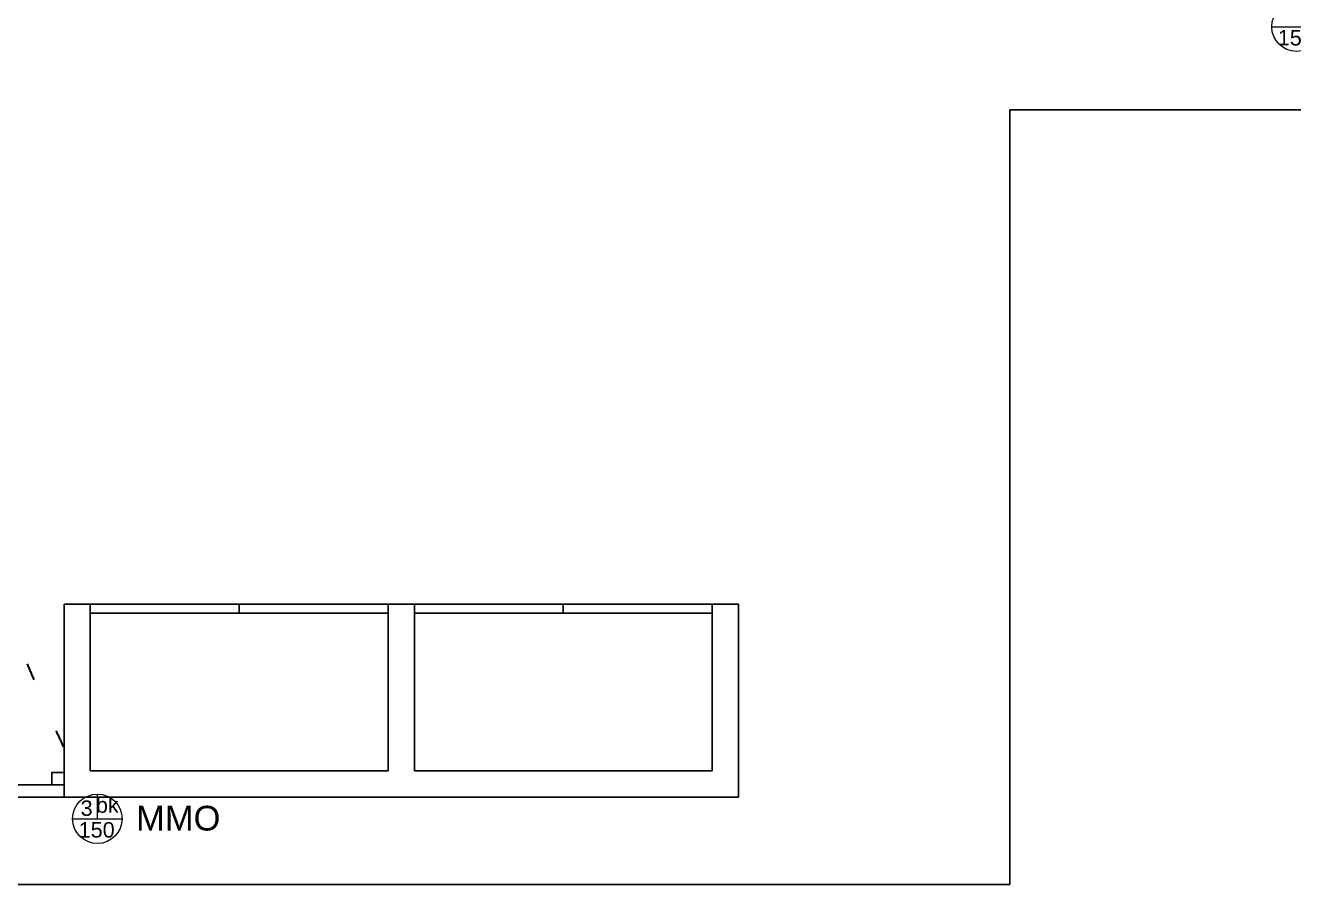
# Model space of a CAD drawing. Extents: x 175 to 700, y 53 to 250.
# Drawn here: x 506.9 to 514.14, y 145.76 to 150.66 of the extents above; entities that cross this region are included whole.
import ezdxf

# ---------------------------------------------------------------- set-up
doc = ezdxf.new("R2010")
doc.units = 0
doc.header["$LTSCALE"] = 2
doc.linetypes.add('DOT2', pattern=[3.175, 0, -3.175])
doc.layers.get('0').update_dxf_attribs({"linetype": 'CONTINUOUS'})
for name, color, linetype in [('A-PAREDE', 5, 'CONTINUOUS'), ('A-PISOS-NIVEL', 1, 'CONTINUOUS'), ('AR-ALV', 5, 'CONTINUOUS')]:
    doc.layers.add(name, color=color, linetype=linetype)
for name, color, linetype, lineweight in [('EL-Condutos', 4, 'CONTINUOUS', 30), ('EL-Textos pontos', 5, 'CONTINUOUS', 20), ('P-SIMBOL', 5, 'CONTINUOUS', 20)]:
    doc.layers.add(name, color=color, linetype=linetype, lineweight=lineweight)
doc.styles.add('Arial', font='arial.ttf')

# ---------------------------------------------------------------- blocks, each defined once
blk = doc.blocks.new('SERV')
at = {"color": 251}
for p, q in [((8.05, -10.622), (6.35, -10.622)), ((7.2, -10.672), (7.2, -10.622)), ((8.2, -10.622), (9.9, -10.622)), ((9.05, -10.672), (9.05, -10.622)), ((6.35, -10.672), (8.05, -10.672)), ((9.9, -10.672), (8.2, -10.672)), ((3.2446, -11.652), (6.2, -11.652)), ((3.1746, -11.722), (6.2, -11.722))]:
    blk.add_line(p, q, dxfattribs=at)
at = {"layer": 'A-PAREDE', "color": 251}
for p, q in [((8.05, -11.572), (6.35, -11.572)), ((9.9, -11.572), (8.2, -11.572)), ((6.2, -11.722), (10.05, -11.722))]:
    blk.add_line(p, q, dxfattribs=at)
at = {"layer": 'A-PISOS-NIVEL', "color": 251}
for p, q in [((17.25, -7.8), (11.6, -7.8)), ((11.6, -12.222), (11.6, -7.8)), ((0.1, -12.222), (11.6, -12.222))]:
    blk.add_line(p, q, dxfattribs=at)
blk.add_lwpolyline([(6.2, -11.582), (6.13, -11.582), (6.13, -11.652), (6.2, -11.652), (6.2, -11.582)], dxfattribs=at)
at = {"layer": 'AR-ALV', "color": 251}
for p, q in [((6.2, -10.622), (6.2, -11.722)), ((6.2, -10.622), (6.35, -10.622)), ((6.35, -10.622), (6.35, -11.572)), ((8.05, -10.622), (8.2, -10.622)), ((8.05, -10.622), (8.05, -11.572)), ((8.2, -10.622), (8.2, -11.572)), ((9.9, -10.622), (9.9, -11.572)), ((9.9, -10.622), (10.05, -10.622)), ((10.05, -10.622), (10.05, -11.722))]:
    blk.add_line(p, q, dxfattribs=at)

msp = doc.modelspace()

# ---------------------------------------------------------------- block references
msp.add_blockref('SERV', (500.9236, 157.9806))

# ---------------------------------------------------------------- next in the draw order: linework, layer by layer
at = {"layer": 'EL-Condutos', "linetype": 'DOT2', "ltscale": 0.05}
msp.add_spline([(505.5544, 150.5221), (505.6652, 150.2334), (505.7699, 149.9607), (505.8686, 149.7032), (505.9617, 149.4603), (506.0494, 149.2316), (506.1319, 149.0162), (506.2096, 148.8136), (506.2826, 148.6233), (506.3513, 148.4444), (506.4159, 148.2765), (506.4767, 148.119), (506.5339, 147.9711), (506.5878, 147.8324), (506.6387, 147.702), (506.6868, 147.5796), (506.7324, 147.4643), (506.7757, 147.3557), (506.817, 147.253), (506.8565, 147.1558), (506.8946, 147.0632), (506.9315, 146.9748), (506.9674, 146.8899), (507.0027, 146.8079), (507.0375, 146.7281), (507.0721, 146.65), (507.1069, 146.5729), (507.142, 146.4963), (507.1777, 146.4194), (507.2143, 146.3417), (507.252, 146.2625)], degree=3, dxfattribs=at)
at = {"layer": 'P-SIMBOL'}
for p, q in [((514.0185, 150.6556), (514.301, 150.6555)), ((507.314, 146.1343), (507.314, 146.2755)), ((507.1727, 146.1343), (507.4552, 146.1342))]:
    msp.add_line(p, q, dxfattribs=at)
for centre in [(514.1598, 150.6555), (507.314, 146.1343)]:
    msp.add_circle(centre, 0.1412, dxfattribs=at)

# ---------------------------------------------------------------- next in the draw order: texts
at = {"layer": 'EL-Textos pontos', "attachment_point": 8, "rotation": 359.97734, "line_spacing_factor": 0.798, "style": 'Arial'}
for s, insert, char_height, width in [('150', (514.1556, 150.5474), 0.08825, 0.3177), ('bk', (507.3705, 146.1672), 0.08825, 0.2118), ('3', (507.2524, 146.1499), 0.0882, 0.1059), ('MMO', (507.7755, 146.0654), 0.1412, 0.50832), ('150', (507.3099, 146.0261), 0.08825, 0.3177)]:
    msp.add_mtext(s, dxfattribs=dict(at, insert=insert, char_height=char_height, width=width))

doc.saveas('drawing.dxf')
